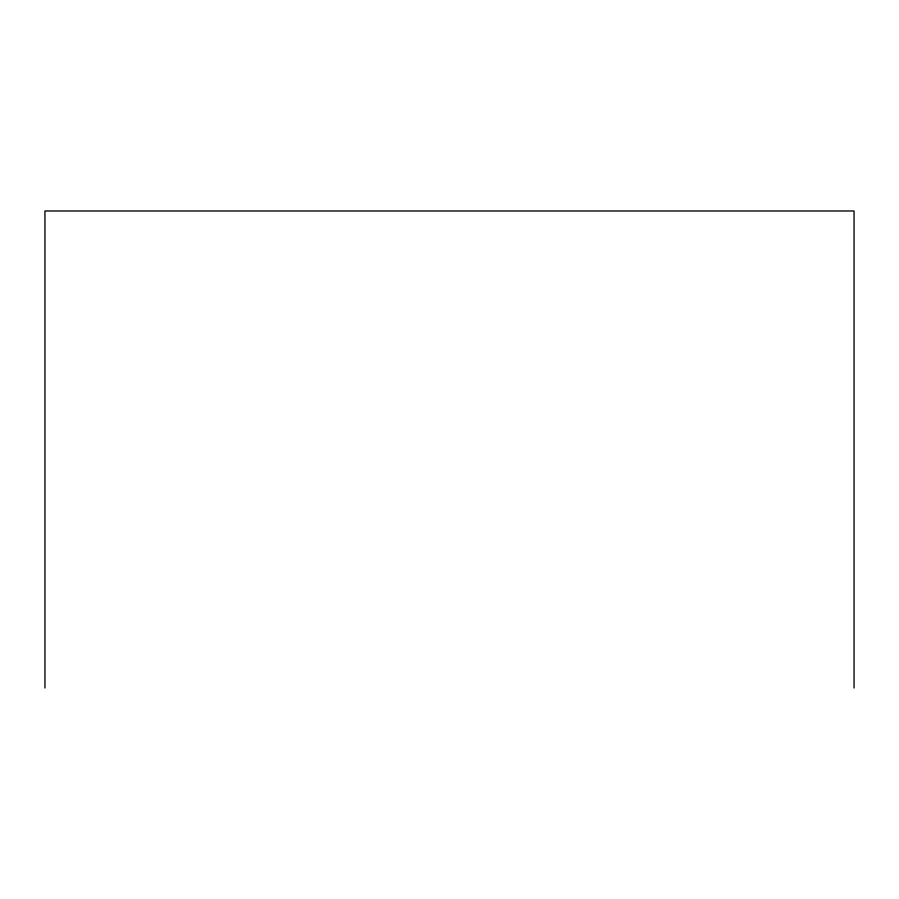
<?xml version="1.0" encoding="UTF-8"?>
<svg xmlns="http://www.w3.org/2000/svg" width="899" height="899" viewBox="0 0 899 899"><rect width="100%" height="100%" fill="white"/><g stroke="black" fill="none" stroke-linecap="round" stroke-linejoin="round"><path stroke-width="1.35" d="M854.05 688.016L854.05 210.984L44.95 210.984L44.95 688.016"/></g></svg>
